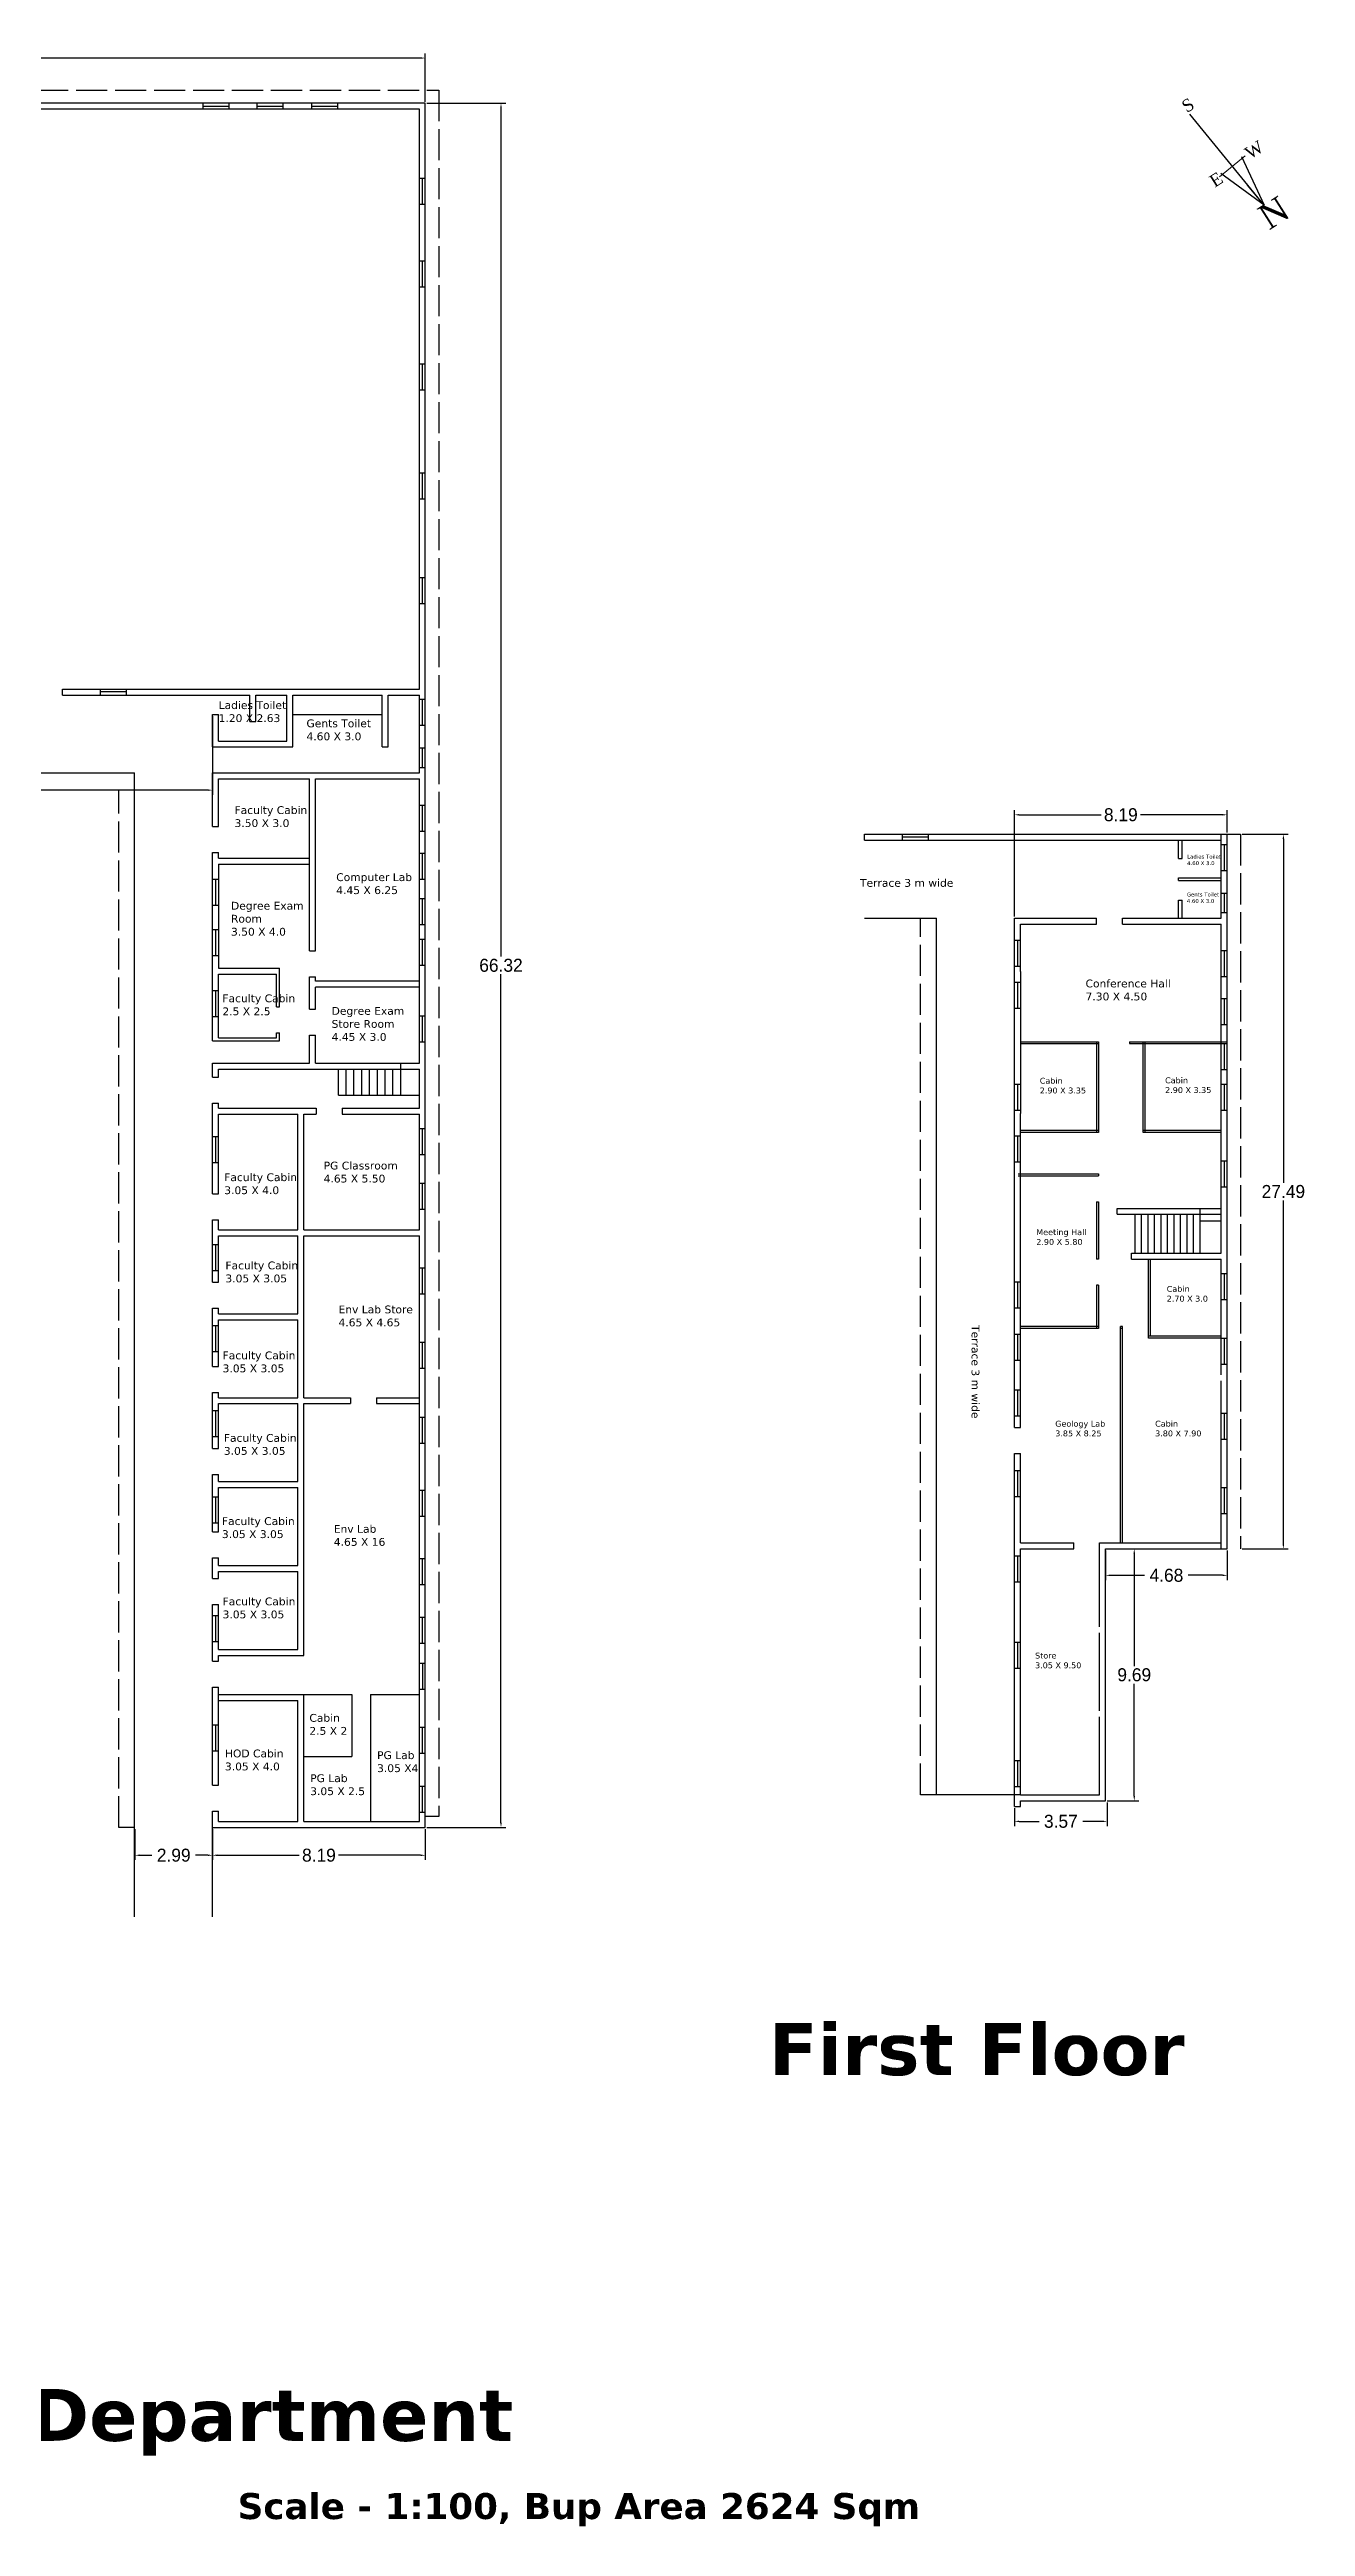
# Model space of a CAD drawing. Header units: inches. Extents: x 31 to 136, y -45 to 50.
# Drawn here: x 87.2 to 135.5, y -45.4 to 49.9 of the extents above; entities that cross this region are included whole.
import ezdxf

# ---------------------------------------------------------------- set-up
doc = ezdxf.new("R2010")
doc.units = ezdxf.units.IN
doc.header["$MEASUREMENT"] = 0
doc.linetypes.add('ACAD_ISO02W100', pattern=[15, 12, -3])
doc.layers.add('WALL', color=7, linetype='Continuous', lineweight=30)
doc.layers.add('window', color=7, linetype='Continuous', lineweight=13)
doc.styles.add('PRASAD', font='arial.ttf')
doc.dimstyles.get("Standard").update_dxf_attribs({"dimtxt": 0.18, "dimasz": 0.18, "dimexe": 0.18, "dimexo": 0.0625, "dimgap": 0.09, "dimtad": 0, "dimtih": 1, "dimtoh": 1, "dimdec": 4, "dimzin": 0, "dimdsep": 46, "dimtxsty": 'Standard', "dimcen": 0.09, "dimadec": 0, "dimazin": 0, "dimtfac": 1, "dimtdec": 4, "dimtofl": 0, "dimtmove": 0, "dimatfit": 3, "dimfxl": 1, "dimtolj": 1, "dimtzin": 0, "dimarcsym": 0})

# ---------------------------------------------------------------- blocks, each defined once
blk = doc.blocks.new('*D4')
at = {"color": 0, "lineweight": -2}
for p, q in [((43.719, 47.924), (43.719, 49.782)), ((43.899, 49.602), (71.589, 49.602)), ((101.459, 49.602), (73.769, 49.602)), ((101.639, 47.924), (101.639, 49.782))]:
    blk.add_line(p, q, dxfattribs=at)
at = {"color": 0}
for points in [[(43.899, 49.632), (43.899, 49.572), (43.719, 49.602)], [(101.459, 49.632), (101.459, 49.572), (101.639, 49.602)]]:
    blk.add_solid(points, dxfattribs=at)
at = {"layer": 'Defpoints', "color": 0}
for p in [(101.639, 49.602), (43.719, 47.861), (101.639, 47.861)]:
    blk.add_point(p, dxfattribs=at)
at = {"color": 0, "insert": (72.679, 49.602), "char_height": 0.5, "attachment_point": 5}
blk.add_mtext('\\A1;57.92', dxfattribs=at)
blk = doc.blocks.new('*D9')
at = {"color": 0, "lineweight": -2}
for p, q in [((101.702, 47.861), (104.732, 47.861)), ((104.552, 47.681), (104.552, 15.041)), ((104.552, -18.279), (104.552, 14.361)), ((101.702, -18.459), (104.732, -18.459))]:
    blk.add_line(p, q, dxfattribs=at)
at = {"color": 0}
for points in [[(104.522, 47.681), (104.582, 47.681), (104.552, 47.861)], [(104.522, -18.279), (104.582, -18.279), (104.552, -18.459)]]:
    blk.add_solid(points, dxfattribs=at)
at = {"layer": 'Defpoints', "color": 0}
for p in [(101.639, 47.861), (101.639, -18.459), (104.552, -18.459)]:
    blk.add_point(p, dxfattribs=at)
at = {"color": 0, "insert": (104.552, 14.701), "char_height": 0.5, "attachment_point": 5}
blk.add_mtext('\\A1;66.32', dxfattribs=at)
blk = doc.blocks.new('*D10')
at = {"color": 0, "lineweight": -2}
for p, q in [((93.449, -18.521), (93.449, -19.711)), ((101.639, -18.521), (101.639, -19.711)), ((93.629, -19.531), (96.788, -19.531)), ((101.459, -19.531), (98.301, -19.531))]:
    blk.add_line(p, q, dxfattribs=at)
at = {"color": 0}
for points in [[(93.629, -19.501), (93.629, -19.561), (93.449, -19.531)], [(101.459, -19.501), (101.459, -19.561), (101.639, -19.531)]]:
    blk.add_solid(points, dxfattribs=at)
at = {"layer": 'Defpoints', "color": 0}
for p in [(93.449, -18.459), (101.639, -18.459), (93.449, -19.531)]:
    blk.add_point(p, dxfattribs=at)
at = {"color": 0, "insert": (97.544, -19.531), "char_height": 0.5, "attachment_point": 5}
blk.add_mtext('\\A1;8.19', dxfattribs=at)
blk = doc.blocks.new('*D11')
at = {"color": 0, "lineweight": -2}
for p, q in [((90.462, -18.522), (90.462, -19.711)), ((93.449, -18.521), (93.449, -19.711)), ((90.642, -19.531), (91.115, -19.531)), ((93.269, -19.531), (92.795, -19.531))]:
    blk.add_line(p, q, dxfattribs=at)
at = {"color": 0}
for points in [[(90.642, -19.501), (90.642, -19.561), (90.462, -19.531)], [(93.269, -19.501), (93.269, -19.561), (93.449, -19.531)]]:
    blk.add_solid(points, dxfattribs=at)
at = {"layer": 'Defpoints', "color": 0}
for p in [(90.462, -18.46), (93.449, -18.459), (93.449, -19.531)]:
    blk.add_point(p, dxfattribs=at)
at = {"color": 0, "insert": (91.955, -19.531), "char_height": 0.5, "attachment_point": 5}
blk.add_mtext('\\A1;2.99', dxfattribs=at)
blk = doc.blocks.new('*D12')
at = {"color": 0, "lineweight": -2}
for p, q in [((43.949, 25.039), (43.949, 21.261)), ((93.449, 24.285), (93.449, 21.261)), ((44.129, 21.441), (67.651, 21.441)), ((93.269, 21.441), (69.748, 21.441))]:
    blk.add_line(p, q, dxfattribs=at)
at = {"color": 0}
for points in [[(44.129, 21.471), (44.129, 21.411), (43.949, 21.441)], [(93.269, 21.471), (93.269, 21.411), (93.449, 21.441)]]:
    blk.add_solid(points, dxfattribs=at)
at = {"layer": 'Defpoints', "color": 0}
for p in [(43.949, 25.101), (93.449, 24.348), (93.449, 21.441)]:
    blk.add_point(p, dxfattribs=at)
at = {"color": 0, "insert": (68.699, 21.441), "char_height": 0.5, "attachment_point": 5}
blk.add_mtext('\\A1;49.50', dxfattribs=at)
blk = doc.blocks.new('*D57')
at = {"color": 0, "lineweight": -2}
for p, q in [((133.086, 19.744), (134.848, 19.744)), ((134.668, 19.564), (134.668, 6.339)), ((134.668, -7.566), (134.668, 5.659)), ((133.086, -7.746), (134.848, -7.746))]:
    blk.add_line(p, q, dxfattribs=at)
at = {"color": 0}
for points in [[(134.638, 19.564), (134.698, 19.564), (134.668, 19.744)], [(134.638, -7.566), (134.698, -7.566), (134.668, -7.746)]]:
    blk.add_solid(points, dxfattribs=at)
at = {"layer": 'Defpoints', "color": 0}
for p in [(133.023, 19.744), (133.023, -7.746), (134.668, -7.746)]:
    blk.add_point(p, dxfattribs=at)
at = {"color": 0, "insert": (134.668, 5.999), "char_height": 0.5, "attachment_point": 5}
blk.add_mtext('\\A1;27.49', dxfattribs=at)
blk = doc.blocks.new('*D58')
at = {"color": 0, "lineweight": -2}
for p, q in [((124.316, 16.576), (124.316, 20.673)), ((124.496, 20.493), (127.655, 20.493)), ((132.326, 20.493), (129.168, 20.493)), ((132.506, 19.806), (132.506, 20.673))]:
    blk.add_line(p, q, dxfattribs=at)
at = {"color": 0}
for points in [[(124.496, 20.523), (124.496, 20.463), (124.316, 20.493)], [(132.326, 20.523), (132.326, 20.463), (132.506, 20.493)]]:
    blk.add_solid(points, dxfattribs=at)
at = {"layer": 'Defpoints', "color": 0}
for p in [(124.316, 20.493), (132.506, 19.744), (124.316, 16.514)]:
    blk.add_point(p, dxfattribs=at)
at = {"color": 0, "insert": (128.411, 20.493), "char_height": 0.5, "attachment_point": 5}
blk.add_mtext('\\A1;8.19', dxfattribs=at)
blk = doc.blocks.new('*D59')
at = {"color": 0, "lineweight": -2}
for p, q in [((127.826, -7.809), (127.826, -8.943)), ((132.506, -7.809), (132.506, -8.943)), ((128.006, -8.763), (129.326, -8.763)), ((132.326, -8.763), (131.006, -8.763))]:
    blk.add_line(p, q, dxfattribs=at)
at = {"color": 0}
for points in [[(128.006, -8.733), (128.006, -8.793), (127.826, -8.763)], [(132.326, -8.733), (132.326, -8.793), (132.506, -8.763)]]:
    blk.add_solid(points, dxfattribs=at)
at = {"layer": 'Defpoints', "color": 0}
for p in [(127.826, -7.746), (132.506, -7.746), (127.826, -8.763)]:
    blk.add_point(p, dxfattribs=at)
at = {"color": 0, "insert": (130.166, -8.763), "char_height": 0.5, "attachment_point": 5}
blk.add_mtext('\\A1;4.68', dxfattribs=at)
blk = doc.blocks.new('*D60')
at = {"color": 0, "lineweight": -2}
for p, q in [((127.889, -7.746), (129.108, -7.746)), ((128.928, -7.926), (128.928, -12.251)), ((128.928, -17.256), (128.928, -12.931)), ((127.889, -17.436), (129.108, -17.436))]:
    blk.add_line(p, q, dxfattribs=at)
at = {"color": 0}
for points in [[(128.898, -7.926), (128.958, -7.926), (128.928, -7.746)], [(128.898, -17.256), (128.958, -17.256), (128.928, -17.436)]]:
    blk.add_solid(points, dxfattribs=at)
at = {"layer": 'Defpoints', "color": 0}
for p in [(127.826, -7.746), (127.826, -17.436), (128.928, -17.436)]:
    blk.add_point(p, dxfattribs=at)
at = {"color": 0, "insert": (128.928, -12.591), "char_height": 0.5, "attachment_point": 5}
blk.add_mtext('\\A1;9.69', dxfattribs=at)
blk = doc.blocks.new('*D61')
at = {"color": 0, "lineweight": -2}
for p, q in [((124.316, -17.716), (124.316, -18.407)), ((127.889, -17.499), (127.889, -18.407)), ((124.496, -18.227), (125.263, -18.227)), ((127.709, -18.227), (126.943, -18.227))]:
    blk.add_line(p, q, dxfattribs=at)
at = {"color": 0}
for points in [[(124.496, -18.197), (124.496, -18.257), (124.316, -18.227)], [(127.709, -18.197), (127.709, -18.257), (127.889, -18.227)]]:
    blk.add_solid(points, dxfattribs=at)
at = {"layer": 'Defpoints', "color": 0}
for p in [(124.316, -17.653), (127.889, -17.436), (127.889, -18.227)]:
    blk.add_point(p, dxfattribs=at)
at = {"color": 0, "insert": (126.103, -18.227), "char_height": 0.5, "attachment_point": 5}
blk.add_mtext('\\A1;3.57', dxfattribs=at)

msp = doc.modelspace()

# ---------------------------------------------------------------- linework, layer by layer
at = {"linetype": 'ACAD_ISO02W100', "ltscale": 0.1}
for p, q in [((43.197, 48.37), (102.156, 48.37)), ((102.156, 48.37), (102.156, -18.045)), ((89.839, 21.441), (47.785, 21.441)), ((89.839, -18.46), (89.839, 21.441)), ((133.023, 19.744), (133.023, -7.746)), ((120.706, -17.206), (120.706, 16.514)), ((102.156, -18.045), (101.639, -18.045)), ((90.462, -18.46), (89.839, -18.46))]:
    msp.add_line(p, q, dxfattribs=at)
for p, q in [((101.639, 47.861), (60.734, 47.861)), ((93.094, 47.631), (93.094, 47.861)), ((93.094, 47.754), (94.094, 47.754)), ((94.094, 47.631), (94.094, 47.861)), ((95.166, 47.631), (95.166, 47.861)), ((95.166, 47.754), (96.166, 47.754)), ((96.166, 47.631), (96.166, 47.861)), ((97.266, 47.631), (97.266, 47.861)), ((97.266, 47.754), (98.266, 47.754)), ((98.266, 47.631), (98.266, 47.861)), ((101.639, -18.459), (101.639, 47.861)), ((101.409, 47.631), (61.759, 47.631)), ((101.409, 25.331), (101.409, 47.631)), ((101.409, 44.981), (101.639, 44.981)), ((101.518, 44.981), (101.518, 43.981)), ((101.409, 43.981), (101.639, 43.981)), ((101.409, 41.798), (101.639, 41.798)), ((101.518, 41.798), (101.518, 40.798)), ((101.409, 40.798), (101.639, 40.798)), ((101.409, 37.843), (101.639, 37.843)), ((101.518, 37.843), (101.518, 36.843)), ((101.409, 36.843), (101.639, 36.843)), ((101.409, 33.645), (101.639, 33.645)), ((101.518, 33.645), (101.518, 32.645)), ((101.409, 32.645), (101.639, 32.645)), ((101.409, 29.624), (101.639, 29.624)), ((101.518, 29.624), (101.518, 28.624)), ((101.409, 28.624), (101.639, 28.624)), ((87.673, 25.101), (87.673, 25.331)), ((87.673, 25.331), (101.409, 25.331)), ((87.673, 25.101), (93.679, 25.101)), ((89.139, 25.101), (89.139, 25.331)), ((90.139, 25.223), (89.139, 25.223)), ((90.139, 25.101), (90.139, 25.331)), ((93.679, 25.101), (94.879, 25.101)), ((94.879, 24.087), (94.879, 25.101)), ((95.109, 24.087), (95.109, 25.101)), ((95.109, 25.101), (96.309, 25.101)), ((96.309, 23.331), (96.309, 25.101)), ((96.539, 23.101), (96.539, 25.101)), ((96.539, 25.101), (99.979, 25.101)), ((99.979, 23.101), (99.979, 25.101)), ((100.209, 23.101), (100.209, 25.101)), ((100.209, 25.101), (101.409, 25.101)), ((101.409, 22.101), (101.409, 25.101)), ((101.409, 24.939), (101.639, 24.939)), ((101.518, 24.939), (101.518, 23.939)), ((93.449, 23.101), (93.449, 24.348)), ((93.449, 24.348), (93.679, 24.348)), ((93.679, 23.331), (93.679, 24.348)), ((94.879, 24.087), (95.109, 24.087)), ((96.539, 24.351), (99.979, 24.351)), ((101.409, 23.939), (101.639, 23.939)), ((93.449, 23.101), (96.539, 23.101)), ((93.679, 23.331), (96.309, 23.331)), ((99.979, 23.101), (100.209, 23.101)), ((101.409, 23.065), (101.639, 23.065)), ((101.518, 23.065), (101.518, 22.315)), ((46.949, 22.101), (90.449, 22.101)), ((90.449, -21.906), (90.449, 22.101)), ((93.449, 22.101), (101.409, 22.101)), ((93.449, 20.047), (93.449, 22.101)), ((101.409, 22.315), (101.639, 22.315)), ((93.679, 21.871), (97.179, 21.871)), ((93.679, 20.047), (93.679, 21.871)), ((97.179, 15.263), (97.179, 21.871)), ((97.409, 15.263), (97.409, 21.871)), ((97.409, 21.871), (101.409, 21.871)), ((101.409, 10.941), (101.409, 21.871)), ((93.449, 20.047), (93.679, 20.047)), ((101.409, 20.858), (101.639, 20.858)), ((101.518, 20.858), (101.518, 19.858)), ((101.409, 19.858), (101.639, 19.858)), ((118.54, 19.744), (133.023, 19.744)), ((118.54, 19.514), (118.54, 19.744)), ((118.54, 19.514), (124.546, 19.514)), ((120.006, 19.514), (120.006, 19.744)), ((121.006, 19.635), (120.006, 19.635)), ((121.006, 19.514), (121.006, 19.744)), ((124.546, 19.514), (132.276, 19.514)), ((130.626, 18.814), (130.626, 19.514)), ((130.776, 18.814), (130.776, 19.514)), ((132.276, 19.514), (132.276, 19.744)), ((132.276, 16.514), (132.276, 19.514)), ((132.276, 19.351), (132.506, 19.351)), ((132.385, 19.351), (132.385, 18.351)), ((132.506, -7.746), (132.506, 19.744)), ((93.449, 19.047), (93.679, 19.047)), ((93.449, 11.796), (93.449, 19.047)), ((93.679, 18.821), (93.679, 19.047)), ((93.679, 18.821), (97.179, 18.821)), ((93.679, 18.591), (97.179, 18.591)), ((93.679, 18.591), (93.679, 14.591)), ((101.409, 19.011), (101.639, 19.011)), ((101.518, 19.011), (101.518, 18.011)), ((130.626, 18.814), (130.776, 18.814)), ((132.276, 18.351), (132.506, 18.351)), ((93.449, 18.021), (93.679, 18.021)), ((93.58, 17.021), (93.58, 18.021)), ((101.409, 18.011), (101.639, 18.011)), ((101.409, 17.277), (101.639, 17.277)), ((101.518, 17.277), (101.518, 16.277)), ((130.626, 18.064), (132.276, 18.064)), ((130.626, 17.964), (130.626, 18.064)), ((130.626, 17.964), (132.276, 17.964)), ((130.626, 17.214), (130.776, 17.214)), ((130.626, 16.514), (130.626, 17.214)), ((130.776, 16.514), (130.776, 17.214)), ((132.276, 17.478), (132.506, 17.478)), ((132.385, 17.478), (132.385, 16.728)), ((93.449, 17.021), (93.679, 17.021)), ((101.409, 16.277), (101.639, 16.277)), ((118.54, 16.514), (121.316, 16.514)), ((121.316, -17.206), (121.316, 16.514)), ((124.316, 16.514), (127.471, 16.514)), ((124.316, 14.46), (124.316, 16.514)), ((124.546, 16.284), (127.471, 16.284)), ((124.546, 14.46), (124.546, 16.284)), ((127.471, 16.284), (127.471, 16.514)), ((128.471, 16.514), (132.276, 16.514)), ((128.471, 16.284), (128.471, 16.514)), ((128.471, 16.284), (132.276, 16.284)), ((132.276, 16.728), (132.506, 16.728)), ((132.276, 5.354), (132.276, 16.284)), ((93.449, 16.081), (93.679, 16.081)), ((93.58, 15.081), (93.58, 16.081)), ((97.179, 15.263), (97.409, 15.263)), ((101.409, 15.712), (101.639, 15.712)), ((101.518, 15.712), (101.518, 14.712)), ((124.316, 15.673), (124.546, 15.673)), ((124.447, 14.673), (124.447, 15.673)), ((132.276, 15.271), (132.506, 15.271)), ((132.385, 15.271), (132.385, 14.271)), ((93.449, 15.081), (93.679, 15.081)), ((93.679, 14.591), (96.029, 14.591)), ((93.679, 14.361), (95.914, 14.361)), ((93.679, 11.911), (93.679, 14.361)), ((95.914, 13.108), (95.914, 14.361)), ((96.029, 13.108), (96.029, 14.591)), ((101.409, 14.712), (101.639, 14.712)), ((124.316, 14.673), (124.546, 14.673)), ((124.316, 5.354), (124.316, 14.46)), ((124.546, 14.46), (124.546, 9.004)), ((93.449, 13.73), (93.679, 13.73)), ((93.58, 12.73), (93.58, 13.73)), ((97.179, 14.263), (97.409, 14.263)), ((97.179, 13.016), (97.179, 14.263)), ((97.409, 14.089), (97.409, 14.263)), ((101.409, 14.089), (97.409, 14.089)), ((101.409, 13.859), (97.409, 13.859)), ((97.409, 13.016), (97.409, 13.859)), ((124.316, 14.055), (124.546, 14.055)), ((124.447, 13.055), (124.447, 14.055)), ((132.276, 14.271), (132.506, 14.271)), ((132.276, 13.424), (132.506, 13.424)), ((132.385, 13.424), (132.385, 12.424)), ((93.449, 12.73), (93.679, 12.73)), ((95.914, 13.108), (96.029, 13.108)), ((97.179, 13.016), (97.409, 13.016)), ((101.409, 12.765), (101.639, 12.765)), ((101.518, 12.765), (101.518, 11.765)), ((124.316, 13.055), (124.546, 13.055)), ((132.276, 12.424), (132.506, 12.424)), ((93.449, 11.796), (96.029, 11.796)), ((93.679, 11.911), (95.914, 11.911)), ((95.914, 12.108), (96.029, 12.108)), ((95.914, 11.911), (95.914, 12.108)), ((96.029, 11.796), (96.029, 12.108)), ((97.179, 12.016), (97.409, 12.016)), ((97.179, 10.941), (97.179, 12.016)), ((97.409, 10.941), (97.409, 12.016)), ((101.409, 11.765), (101.639, 11.765)), ((124.546, 11.764), (127.546, 11.764)), ((124.546, 11.689), (127.546, 11.689)), ((127.471, 11.764), (127.471, 8.271)), ((127.546, 11.764), (127.546, 8.271)), ((128.746, 11.764), (132.506, 11.764)), ((128.746, 11.764), (128.746, 11.689)), ((128.746, 11.689), (132.506, 11.689)), ((129.276, 8.271), (129.276, 11.764)), ((129.351, 8.271), (129.351, 11.764)), ((132.385, 11.689), (132.385, 10.689)), ((93.449, 10.941), (97.179, 10.941)), ((93.449, 10.395), (93.449, 10.941)), ((93.679, 10.711), (101.409, 10.711)), ((93.679, 10.395), (93.679, 10.711)), ((97.409, 10.941), (101.409, 10.941)), ((98.293, 9.711), (98.293, 10.711)), ((98.593, 9.711), (98.593, 10.711)), ((98.893, 9.711), (98.893, 10.711)), ((99.193, 9.711), (99.193, 10.711)), ((99.493, 9.711), (99.493, 10.711)), ((99.793, 9.711), (99.793, 10.711)), ((100.093, 9.711), (100.093, 10.711)), ((100.393, 9.711), (100.393, 10.711)), ((100.693, 9.711), (100.693, 10.941)), ((101.409, 9.211), (101.409, 10.711)), ((132.276, 10.689), (132.506, 10.689)), ((93.449, 10.395), (93.679, 10.395)), ((98.293, 9.711), (101.409, 9.711)), ((124.316, 10.125), (124.546, 10.125)), ((124.447, 9.125), (124.447, 10.125)), ((132.276, 10.125), (132.506, 10.125)), ((132.385, 10.125), (132.385, 9.125)), ((93.449, 9.395), (93.679, 9.395)), ((93.449, 5.909), (93.449, 9.395)), ((93.679, 9.211), (93.679, 9.395)), ((93.679, 9.211), (97.44, 9.211)), ((93.679, 8.981), (96.729, 8.981)), ((93.679, 5.909), (93.679, 8.981)), ((96.729, 4.531), (96.729, 8.981)), ((96.959, 4.531), (96.959, 8.981)), ((96.959, 8.981), (97.44, 8.981)), ((97.44, 9.211), (97.44, 8.981)), ((98.44, 9.211), (98.44, 8.981)), ((98.44, 9.211), (101.409, 9.211)), ((98.44, 8.981), (101.409, 8.981)), ((101.409, 4.531), (101.409, 8.981)), ((124.316, 9.125), (124.546, 9.125)), ((124.546, 5.354), (124.546, 9.004)), ((132.276, 9.125), (132.506, 9.125)), ((93.449, 8.118), (93.679, 8.118)), ((93.58, 7.118), (93.58, 8.118)), ((101.409, 8.431), (101.639, 8.431)), ((101.518, 8.431), (101.518, 7.431)), ((124.316, 8.142), (124.546, 8.142)), ((124.447, 7.142), (124.447, 8.142)), ((127.546, 8.346), (124.546, 8.346)), ((127.546, 8.271), (124.546, 8.271)), ((132.276, 8.346), (129.276, 8.346)), ((132.276, 8.271), (129.276, 8.271)), ((93.449, 7.118), (93.679, 7.118)), ((101.409, 7.431), (101.639, 7.431)), ((124.316, 7.142), (124.546, 7.142)), ((124.461, 6.678), (127.546, 6.678)), ((127.546, 6.678), (127.546, 6.603)), ((132.276, 7.178), (132.506, 7.178)), ((132.385, 7.178), (132.385, 6.178)), ((93.449, 5.909), (93.679, 5.909)), ((101.409, 6.321), (101.639, 6.321)), ((101.518, 6.321), (101.518, 5.321)), ((124.461, 6.603), (127.546, 6.603)), ((132.276, 6.178), (132.506, 6.178)), ((93.449, 4.909), (93.679, 4.909)), ((93.449, 2.51), (93.449, 4.909)), ((93.679, 4.531), (93.679, 4.909)), ((101.409, 5.321), (101.639, 5.321)), ((124.316, 4.807), (124.316, 5.354)), ((124.316, 0.321), (124.316, 4.807)), ((124.546, 3.807), (124.546, 5.354)), ((127.471, 5.603), (127.471, 3.394)), ((127.471, 5.603), (127.546, 5.603)), ((127.546, 5.603), (127.546, 3.394)), ((128.276, 5.354), (132.276, 5.354)), ((128.276, 5.124), (128.276, 5.354)), ((128.276, 5.124), (132.276, 5.124)), ((128.96, 3.624), (128.96, 5.124)), ((129.21, 3.624), (129.21, 5.124)), ((129.46, 3.624), (129.46, 5.124)), ((129.71, 3.624), (129.71, 5.124)), ((129.96, 3.624), (129.96, 5.124)), ((130.21, 3.624), (130.21, 5.124)), ((130.46, 3.624), (130.46, 5.124)), ((130.71, 3.624), (130.71, 5.124)), ((130.96, 3.624), (130.96, 5.124)), ((131.21, 3.624), (131.21, 5.124)), ((131.46, 3.624), (131.46, 5.354)), ((131.46, 4.874), (132.276, 4.874)), ((132.276, 3.624), (132.276, 5.354)), ((93.449, 3.961), (93.679, 3.961)), ((93.58, 2.961), (93.58, 3.961)), ((93.679, 4.531), (96.729, 4.531)), ((93.679, 4.301), (96.729, 4.301)), ((93.679, 2.51), (93.679, 4.301)), ((96.729, 1.301), (96.729, 4.301)), ((96.959, 4.531), (101.409, 4.531)), ((96.959, -1.929), (96.959, 4.301)), ((96.959, 4.301), (101.409, 4.301)), ((101.409, -18.229), (101.409, 4.301)), ((93.449, 2.961), (93.679, 2.961)), ((101.409, 3.064), (101.639, 3.064)), ((101.518, 3.064), (101.518, 2.064)), ((124.546, 3.624), (124.546, 3.807)), ((124.546, -0.679), (124.546, 3.624)), ((127.546, 3.394), (127.471, 3.394)), ((128.826, 3.624), (132.276, 3.624)), ((128.826, 3.394), (128.826, 3.624)), ((128.826, 3.394), (132.276, 3.394)), ((129.476, 0.434), (129.476, 3.394)), ((129.551, 0.434), (129.551, 3.394)), ((132.276, -1.056), (132.276, 3.394)), ((93.449, 2.51), (93.679, 2.51)), ((101.409, 2.064), (101.639, 2.064)), ((124.316, 2.531), (124.546, 2.531)), ((124.447, 1.531), (124.447, 2.531)), ((127.471, 2.394), (127.471, 0.733)), ((127.546, 2.394), (127.471, 2.394)), ((127.546, 2.394), (127.546, 0.733)), ((132.276, 2.844), (132.506, 2.844)), ((132.385, 2.844), (132.385, 1.844)), ((93.449, 1.51), (93.679, 1.51)), ((93.449, -0.733), (93.449, 1.51)), ((93.679, 1.301), (93.679, 1.51)), ((93.679, 1.301), (96.729, 1.301)), ((93.679, 1.071), (96.729, 1.071)), ((93.679, -0.733), (93.679, 1.071)), ((96.729, -1.929), (96.729, 1.071)), ((124.316, 1.531), (124.546, 1.531)), ((132.276, 1.844), (132.506, 1.844)), ((93.449, 0.852), (93.679, 0.852)), ((93.58, -0.148), (93.58, 0.852)), ((101.409, 0.206), (101.639, 0.206)), ((101.518, 0.206), (101.518, -0.794)), ((124.316, 0.517), (124.546, 0.517)), ((124.316, -3.078), (124.316, 0.321)), ((124.447, -0.483), (124.447, 0.517)), ((127.546, 0.808), (124.546, 0.808)), ((127.546, 0.733), (124.546, 0.733)), ((128.401, -7.516), (128.401, 0.808)), ((128.476, 0.808), (128.401, 0.808)), ((128.476, 0.733), (128.401, 0.733)), ((128.476, -7.516), (128.476, 0.808)), ((129.476, 0.359), (129.476, 0.434)), ((132.276, 0.434), (129.476, 0.434)), ((132.276, 0.359), (129.476, 0.359)), ((132.276, 0.359), (132.506, 0.359)), ((132.385, 0.359), (132.385, -0.641)), ((93.449, -0.148), (93.679, -0.148)), ((93.449, -0.733), (93.679, -0.733)), ((101.409, -0.794), (101.639, -0.794)), ((124.316, -0.483), (124.546, -0.483)), ((124.546, -1.286), (124.546, -0.679)), ((132.276, -0.641), (132.506, -0.641)), ((93.449, -1.733), (93.679, -1.733)), ((93.449, -3.879), (93.449, -1.733)), ((93.679, -1.929), (93.679, -1.733)), ((124.316, -1.627), (124.546, -1.627)), ((124.447, -2.627), (124.447, -1.627)), ((124.546, -3.078), (124.546, -1.286)), ((132.276, -7.746), (132.276, -1.286)), ((93.449, -2.425), (93.679, -2.425)), ((93.58, -3.425), (93.58, -2.425)), ((93.679, -1.929), (96.729, -1.929)), ((93.679, -2.159), (96.729, -2.159)), ((93.679, -3.879), (93.679, -2.159)), ((96.729, -5.159), (96.729, -2.159)), ((96.959, -1.929), (98.763, -1.929)), ((96.959, -11.849), (96.959, -2.159)), ((96.959, -2.159), (98.763, -2.159)), ((98.763, -1.929), (98.763, -2.159)), ((99.763, -1.929), (99.763, -2.159)), ((99.763, -1.929), (101.409, -1.929)), ((99.763, -2.159), (101.409, -2.159)), ((101.409, -2.68), (101.639, -2.68)), ((101.518, -2.68), (101.518, -3.68)), ((124.316, -2.627), (124.546, -2.627)), ((132.276, -2.523), (132.506, -2.523)), ((132.385, -2.523), (132.385, -3.523)), ((93.449, -3.425), (93.679, -3.425)), ((101.409, -3.68), (101.639, -3.68)), ((124.316, -3.078), (124.546, -3.078)), ((132.276, -3.523), (132.506, -3.523)), ((93.449, -3.879), (93.679, -3.879)), ((124.316, -6.32), (124.316, -4.078)), ((124.316, -4.078), (124.546, -4.078)), ((124.316, -4.735), (124.546, -4.735)), ((124.447, -5.735), (124.447, -4.735)), ((124.546, -4.286), (124.546, -4.078)), ((124.546, -6.32), (124.546, -4.286)), ((93.449, -4.879), (93.679, -4.879)), ((93.449, -7.091), (93.449, -4.879)), ((93.679, -5.159), (93.679, -4.879)), ((93.679, -5.159), (96.729, -5.159)), ((93.679, -5.389), (96.729, -5.389)), ((93.679, -7.091), (93.679, -5.389)), ((96.729, -8.389), (96.729, -5.389)), ((101.409, -5.488), (101.639, -5.488)), ((101.518, -5.488), (101.518, -6.488)), ((132.276, -5.381), (132.506, -5.381)), ((132.385, -5.381), (132.385, -6.381)), ((93.449, -5.746), (93.679, -5.746)), ((93.58, -6.746), (93.58, -5.746)), ((101.409, -6.488), (101.639, -6.488)), ((124.316, -5.735), (124.546, -5.735)), ((124.316, -10.466), (124.316, -6.32)), ((124.546, -7.516), (124.546, -6.32)), ((132.276, -6.381), (132.506, -6.381)), ((93.449, -6.746), (93.679, -6.746)), ((93.449, -7.091), (93.679, -7.091)), ((124.546, -7.516), (126.596, -7.516)), ((126.596, -7.746), (126.596, -7.516)), ((127.596, -7.516), (127.826, -7.516)), ((127.596, -10.746), (127.596, -7.516)), ((127.826, -7.516), (130.63, -7.516)), ((130.63, -7.516), (132.276, -7.516)), ((93.449, -8.091), (93.679, -8.091)), ((93.449, -8.886), (93.449, -8.091)), ((93.679, -8.389), (93.679, -8.091)), ((93.679, -8.389), (96.729, -8.389)), ((101.409, -8.114), (101.639, -8.114)), ((101.518, -8.114), (101.518, -9.114)), ((124.316, -8.012), (124.546, -8.012)), ((124.447, -9.012), (124.447, -8.012)), ((124.546, -7.746), (126.596, -7.746)), ((124.546, -9.466), (124.546, -7.746)), ((127.826, -7.746), (129.63, -7.746)), ((127.826, -17.436), (127.826, -7.746)), ((129.63, -7.746), (132.506, -7.746)), ((93.449, -8.886), (93.679, -8.886)), ((93.679, -8.619), (96.729, -8.619)), ((93.679, -8.886), (93.679, -8.619)), ((96.729, -11.619), (96.729, -8.619)), ((101.409, -9.114), (101.639, -9.114)), ((124.316, -9.012), (124.546, -9.012)), ((124.546, -12.679), (124.546, -9.466)), ((93.449, -9.886), (93.679, -9.886)), ((93.449, -12.066), (93.449, -9.886)), ((93.449, -10.304), (93.679, -10.304)), ((93.58, -11.304), (93.58, -10.304)), ((93.679, -11.619), (93.679, -9.886)), ((101.409, -10.375), (101.639, -10.375)), ((101.518, -10.375), (101.518, -11.375)), ((124.316, -13.679), (124.316, -10.466)), ((93.449, -11.304), (93.679, -11.304)), ((101.409, -11.375), (101.639, -11.375)), ((124.316, -11.333), (124.546, -11.333)), ((124.447, -12.333), (124.447, -11.333)), ((127.596, -13.976), (127.596, -10.976)), ((93.449, -12.066), (93.679, -12.066)), ((93.679, -11.619), (96.729, -11.619)), ((93.679, -11.849), (96.959, -11.849)), ((93.679, -12.066), (93.679, -11.849)), ((101.409, -12.144), (101.639, -12.144)), ((101.534, -12.144), (101.534, -13.144)), ((124.316, -12.333), (124.546, -12.333)), ((93.449, -13.066), (93.679, -13.066)), ((93.449, -16.835), (93.449, -13.066)), ((93.679, -16.835), (93.679, -13.066)), ((101.409, -13.144), (101.639, -13.144)), ((124.546, -13.976), (124.546, -12.679)), ((93.679, -13.349), (96.959, -13.349)), ((93.679, -13.579), (96.729, -13.579)), ((96.729, -18.229), (96.729, -13.579)), ((96.959, -18.229), (96.959, -13.349)), ((96.959, -13.349), (98.81, -13.349)), ((98.81, -13.349), (98.81, -15.729)), ((99.532, -13.349), (99.532, -18.229)), ((99.532, -13.349), (101.409, -13.349)), ((124.316, -14.474), (124.316, -13.679)), ((124.546, -17.206), (124.546, -13.976)), ((127.596, -17.206), (127.596, -14.206)), ((93.449, -14.512), (93.679, -14.512)), ((93.58, -15.512), (93.58, -14.512)), ((101.409, -14.606), (101.639, -14.606)), ((101.518, -14.606), (101.518, -15.606)), ((124.316, -17.653), (124.316, -14.474)), ((93.449, -15.512), (93.679, -15.512)), ((96.959, -15.729), (98.81, -15.729)), ((101.409, -15.606), (101.639, -15.606)), ((124.316, -15.891), (124.546, -15.891)), ((124.447, -16.891), (124.447, -15.891)), ((93.449, -16.835), (93.679, -16.835)), ((101.409, -16.869), (101.639, -16.869)), ((101.518, -16.869), (101.518, -17.869)), ((124.316, -16.891), (124.546, -16.891)), ((93.449, -21.906), (93.449, -17.835)), ((93.449, -17.835), (93.679, -17.835)), ((93.679, -18.229), (93.679, -17.835)), ((101.409, -17.869), (101.639, -17.869)), ((124.546, -17.206), (120.706, -17.206)), ((124.316, -17.653), (124.546, -17.653)), ((124.546, -17.206), (127.596, -17.206)), ((124.546, -17.436), (127.826, -17.436)), ((124.546, -17.653), (124.546, -17.436)), ((93.449, -18.459), (101.639, -18.459)), ((93.679, -18.229), (96.729, -18.229)), ((96.959, -18.229), (101.409, -18.229))]:
    msp.add_line(p, q)
at = {"layer": 'window'}
msp.add_line((133.197, 45.843), (132.209, 45.034), dxfattribs=at)

# ---------------------------------------------------------------- texts
at = {"attachment_point": 1}
for s, insert, char_height, width in [('{\\fVerdana|b0|i0|c0|p34;Ladies Toilet\\P1.20 X 2.63}', (93.683, 24.861), 0.3, 4.46368), ('{\\fVerdana|b0|i0|c0|p34;Gents Toilet\\P4.60 X 3.0}', (97.064, 24.16), 0.3, 4.46368), ('{\\fVerdana|b0|i0|c0|p34;Faculty Cabin\\P3.50 X 3.0}', (94.294, 20.823), 0.3, 4.46368), ('{\\fVerdana|b0|i0|c0|p34;Computer Lab\\P4.45 X 6.25}', (98.21, 18.244), 0.3, 4.46368), ('{\\fVerdana|b0|i0|c0|p34;Ladies Toilet\\P4.60 X 3.0}', (130.963, 18.958), 0.15, 2.23184), ('{\\fVerdana|b0|i0|c0|p34;Terrace 3 m wide}', (118.371, 18.023), 0.3, 4.46368), ('{\\fVerdana|b0|i0|c0|p34;Gents Toilet\\P4.60 X 3.0}', (130.953, 17.501), 0.15, 2.23184), ('{\\fVerdana|b0|i0|c0|p34;Degree Exam\\PRoom\\P3.50 X 4.0}', (94.159, 17.145), 0.3, 4.46368), ('{\\fVerdana|b0|i0|c0|p34;Faculty Cabin\\P2.5 X 2.5}', (93.828, 13.583), 0.3, 4.46368), ('{\\fVerdana|b0|i0|c0|p34;Conference Hall\\P7.30 X 4.50}', (127.053, 14.154), 0.3, 4.46368), ('{\\fVerdana|b0|i0|c0|p34;Degree Exam\\PStore Room\\P4.45 X 3.0}', (98.033, 13.099), 0.3, 4.46368), ('{\\fVerdana|b0|i0|c0|p34;Cabin\\P2.90 X 3.35}', (125.291, 10.375), 0.225, 3.34776), ('{\\fVerdana|b0|i0|c0|p34;Cabin\\P2.90 X 3.35}', (130.115, 10.391), 0.225, 3.34776), ('{\\fVerdana|b0|i0|c0|p34;Faculty Cabin\\P3.05 X 4.0}', (93.899, 6.701), 0.3, 4.46368), ('{\\fVerdana|b0|i0|c0|p34;PG Classroom\\P4.65 X 5.50}', (97.725, 7.149), 0.3, 4.46368), ('{\\fVerdana|b0|i0|c0|p34;Meeting Hall\\P2.90 X 5.80}', (125.156, 4.55), 0.225, 3.34776), ('{\\fVerdana|b0|i0|c0|p34;Faculty Cabin\\P3.05 X 3.05}', (93.944, 3.308), 0.3, 4.46368), ('{\\fVerdana|b0|i0|c0|p34;Cabin\\P2.70 X 3.0}', (130.178, 2.368), 0.225, 3.34776), ('{\\fVerdana|b0|i0|c0|p34;Env Lab Store\\P4.65 X 4.65}', (98.298, 1.616), 0.3, 4.46368), ('{\\fVerdana|b0|i0|c0|p34;Faculty Cabin\\P3.05 X 3.05}', (93.836, -0.152), 0.3, 4.46368), ('{\\fVerdana|b0|i0|c0|p34;Geology Lab\\P3.85 X 8.25}', (125.886, -2.817), 0.225, 3.34776), ('{\\fVerdana|b0|i0|c0|p34;Cabin\\P3.80 X 7.90}', (129.732, -2.817), 0.225, 3.34776), ('{\\fVerdana|b0|i0|c0|p34;Faculty Cabin\\P3.05 X 3.05}', (93.883, -3.327), 0.3, 4.46368), ('{\\fVerdana|b0|i0|c0|p34;Faculty Cabin\\P3.05 X 3.05}', (93.81, -6.528), 0.3, 4.46368), ('{\\fVerdana|b0|i0|c0|p34;Env Lab\\P4.65 X 16}', (98.116, -6.827), 0.3, 4.46368), ('{\\fVerdana|b0|i0|c0|p34;Faculty Cabin\\P3.05 X 3.05}', (93.836, -9.616), 0.3, 4.46368), ('{\\fVerdana|b0|i0|c0|p34;Store\\P3.05 X 9.50}', (125.11, -11.737), 0.225, 3.34776), ('{\\fVerdana|b0|i0|c0|p34;Cabin\\P2.5 X 2}', (97.176, -14.096), 0.3, 4.46368), ('{\\fVerdana|b0|i0|c0|p34;HOD Cabin\\P3.05 X 4.0}', (93.926, -15.465), 0.3, 4.46368), ('{\\fVerdana|b0|i0|c0|p34;PG Lab\\P3.05 X4}', (99.782, -15.531), 0.3, 4.46368), ('{\\fVerdana|b0|i0|c0|p34;PG Lab\\P3.05 X 2.5}', (97.207, -16.417), 0.3, 4.46368), ('{\\fVerdana|b1|i0|c0|p34;First Floor}', (114.864, -25.989), 2, 32.27154), ('{\\fVerdana|b1|i0|c0|p34;Civil Department}', (78.842, -40.058), 2, 32.27154), ('{\\fVerdana|b1|i0|c0|p34;Scale - 1:100, Bup Area 2624 Sqm}', (94.416, -44.065), 1, 28.88719)]:
    msp.add_mtext(s, dxfattribs=dict(at, insert=insert, char_height=char_height, width=width))
at = {"insert": (122.967, 0.865), "char_height": 0.3, "width": 4.46368, "attachment_point": 1, "rotation": 270}
msp.add_mtext('{\\fVerdana|b0|i0|c0|p34;Terrace 3 m wide}', dxfattribs=at)
at = {"layer": 'WALL', "insert": (130.697, 47.887), "char_height": 0.47868, "width": 1.20821, "attachment_point": 1, "rotation": 32.44747, "style": 'PRASAD'}
msp.add_mtext('{\\fTimes New Roman|b0|i0|c0|p18;S}', dxfattribs=at)
at = {"layer": 'window', "attachment_point": 1, "rotation": 32.44747, "style": 'PRASAD'}
for s, insert, char_height, width in [('{\\fTimes New Roman|b0|i0|c0|p18;W}', (133.127, 46.091), 0.47868, 1.20821), ('{\\fTimes New Roman|b0|i0|c0|p18;E}', (131.766, 45.013), 0.47868, 1.20821), ('{\\fTimes New Roman|b0|i0|c0|p18;N}', (133.603, 43.775), 0.95737, 2.41642)]:
    msp.add_mtext(s, dxfattribs=dict(at, insert=insert, char_height=char_height, width=width))

# ---------------------------------------------------------------- dimensions: what is measured, and where the dimension line sits
for base, p1, p2, picture, middle in [((101.639, 49.602), (43.719, 47.861), (101.639, 47.861), '*D4', (72.679, 49.602)), ((93.449, 21.441), (43.949, 25.101), (93.449, 24.348), '*D12', (68.699, 21.441)), ((124.316, 20.493), (132.506, 19.744), (124.316, 16.514), '*D58', (128.411, 20.493)), ((127.826, -8.763), (132.506, -7.746), (127.826, -7.746), '*D59', (130.166, -8.763)), ((127.889, -18.227), (124.316, -17.653), (127.889, -17.436), '*D61', (126.103, -18.227)), ((93.449, -19.531), (90.462, -18.46), (93.449, -18.459), '*D11', (91.955, -19.531)), ((93.449, -19.531), (101.639, -18.459), (93.449, -18.459), '*D10', (97.544, -19.531))]:
    dim = msp.add_linear_dim(base=base, p1=p1, p2=p2, dimstyle='Standard', override={"dimtxt": 0.5, "dimdec": 2})
    dim.commit()
    dim.dimension.update_dxf_attribs({"geometry": picture, "text_midpoint": middle})
for base, p1, p2, picture, middle in [((104.552, -18.459), (101.639, 47.861), (101.639, -18.459), '*D9', (104.552, 14.701)), ((128.928, -17.436), (127.826, -7.746), (127.826, -17.436), '*D60', (128.928, -12.591))]:
    dim = msp.add_linear_dim(base=base, p1=p1, p2=p2, angle=90, dimstyle='Standard', override={"dimtxt": 0.5, "dimdec": 2})
    dim.commit()
    dim.dimension.update_dxf_attribs({"geometry": picture, "text_midpoint": middle})
dim = msp.add_linear_dim(base=(134.668, -7.746), p1=(133.023, 19.744), p2=(133.023, -7.746), angle=90, dimstyle='Standard', override={"dimtxt": 0.5, "dimdec": 2})
dim.commit()
dim.dimension.update_dxf_attribs({"geometry": '*D57', "text_midpoint": (134.668, 5.999), "dimtype": 160})

# ---------------------------------------------------------------- leaders
at = {"layer": 'window'}
msp.add_leader([(133.927, 43.944), (131.064, 47.44)], dimstyle='Standard', override={"dimasz": 2, "dimgap": 1, "dimtad": 0, "dimldrblk": 'Open30'}, dxfattribs=at)

doc.saveas('drawing.dxf')
